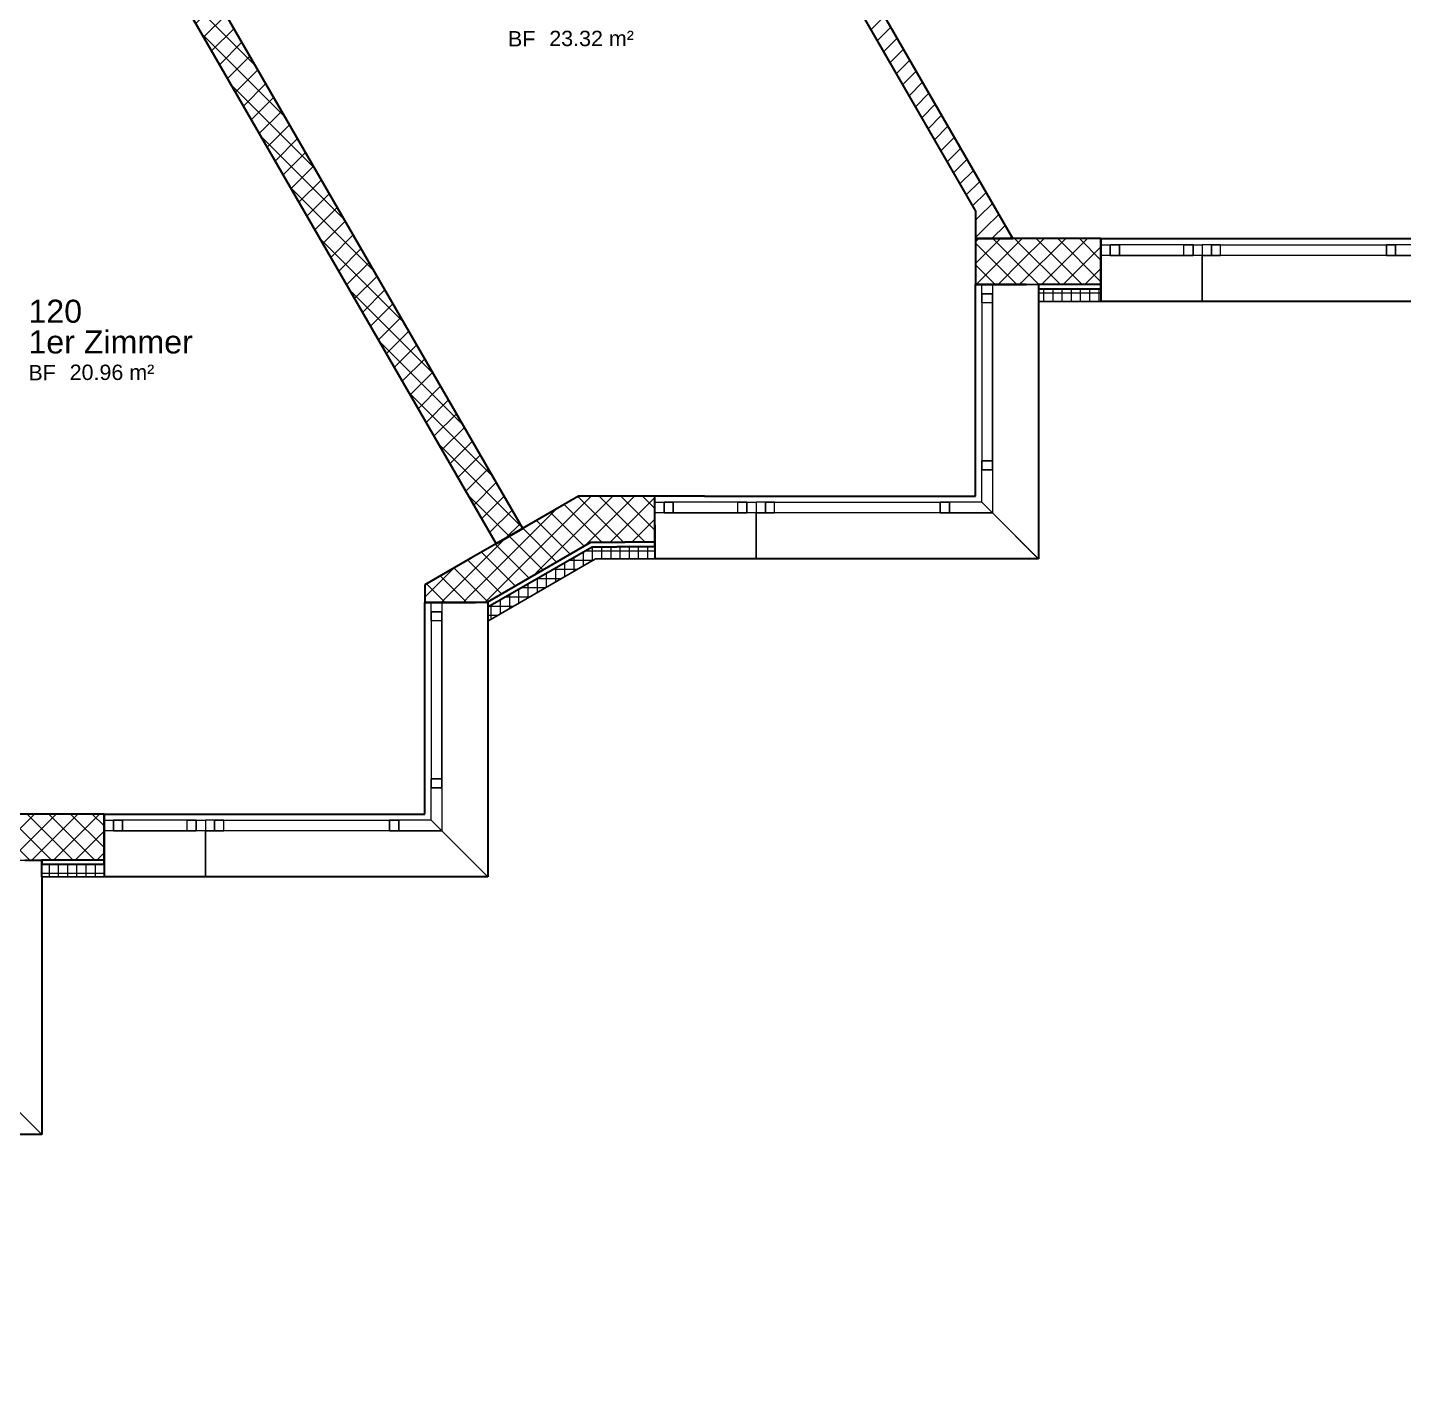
# Model space of a CAD drawing. Header units: centimetres. Extents: x -63 to 12757, y -227 to 7527.
# Drawn here: x 5266 to 6162, y 1727 to 2615 of the extents above; entities that cross this region are included whole.
import ezdxf

# ---------------------------------------------------------------- set-up
doc = ezdxf.new("R2010")
doc.units = ezdxf.units.CM
for name, color, linetype, lineweight in [('A----___H_HATCH', 252, 'Continuous', 9), ('A_E--___E_WAENDE', 7, 'Continuous', 35), ('A_E0-___E_DECKEN', 7, 'Continuous', 9), ('A_E5-___E_FENTUER', 252, 'Continuous', 9), ('A_M1-___E_TRENNWAENDE', 7, 'Continuous', 25), ('A_Z20___E_RAUM', 255, 'Continuous', 9), ('A_Z21___T_RAUMTEXT', 7, 'Continuous', 15)]:
    doc.layers.add(name, color=color, linetype=linetype, lineweight=lineweight)
doc.styles.add('Arial_1', font='arial.ttf', dxfattribs={"height": 0.2})
doc.styles.add('Arial_2', font='arial.ttf', dxfattribs={"height": 10})
doc.styles.add('Arial_3', font='arial.ttf', dxfattribs={"height": 15})
pattern_1 = [(90, (0, 0), (-6, 4e-16), []), (180, (0, 0), (-7e-16, -6), [])]
pattern_2 = [(45, (0, 0), (-7.071068, 7.071068), []), (135, (0, 0), (-7.071068, -7.071068), [])]
pattern_3 = [(45, (0, 0), (-5.656854, 5.656854), [])]

# ---------------------------------------------------------------- blocks, each defined once
blk = doc.blocks.new('A_Wände_Süd - A_Wände_Süd-737890-033O')
at = {"layer": 'A----___H_HATCH'}
h = blk.add_hatch(dxfattribs=at)
h.set_pattern_fill('FP_18', color=256, style=0, pattern_type=2)
h.set_pattern_definition(pattern_3)
h.paths.add_polyline_path([(4584.54, 1727.48), (4594.86, 1727.48), (4584.54, 1745.34)], flags=0)
h.paths.add_polyline_path([(5234.06, 2102.48), (5244.37, 2102.48), (5234.06, 2120.33)], flags=0)
h.paths.add_polyline_path([(5883.59, 2477.47), (5893.9, 2477.47), (5883.59, 2495.33)], flags=0)
h.paths.add_polyline_path([(6543.42, 2852.47), (6533.09, 2870.36), (6533.09, 2852.47)], flags=0)
h.paths.add_polyline_path([(7192.93, 3227.47), (7182.62, 3245.33), (7182.62, 3227.47)], flags=0)
h.paths.add_polyline_path([(7832.14, 3602.47), (7842.45, 3602.47), (7832.14, 3620.33)], flags=0)
at = {"layer": 'A_E--___E_WAENDE'}
for p, q in [((5883.59, 2495.33), (5883.59, 2477.47)), ((5883.59, 2477.47), (5893.9, 2477.47))]:
    blk.add_line(p, q, dxfattribs=at)
blk = doc.blocks.new('_1-flg - Versatz 11cm rechts-1884617-033O')
at = {"layer": 'A_E5-___E_FENTUER'}
for p, q in [((-41, 17.01), (-41, 24.01)), ((-41, 24.01), (-35, 24.01)), ((-35, 17.01), (-35, 24.01)), ((-35, 24.01), (-29, 24.01)), ((-35, 24.01), (-35, 17.01)), ((19, 24.01), (-35, 24.01)), ((-35, 17.01), (-35, 24.01)), ((-29, 24.01), (-29, 17.01)), ((13, 24.01), (-29, 24.01)), ((-29, 17.01), (-29, 24.01)), ((13, 17.01), (13, 24.01)), ((13, 24.01), (19, 24.01)), ((13, 17.01), (13, 24.01)), ((19, 24.01), (19, 17.01)), ((19, 17.01), (19, 24.01)), ((19, 24.01), (25, 24.01)), ((19, 17.01), (19, 24.01)), ((25, 24.01), (25, 17.01)), ((-35, 17.01), (-41, 17.01)), ((-41, -12.99), (-41, 17.01)), ((25, 17.01), (-41, 17.01)), ((-29, 17.01), (-35, 17.01)), ((-35, 17.01), (19, 17.01)), ((-29, 17.01), (13, 17.01)), ((19, 17.01), (13, 17.01)), ((25, 17.01), (19, 17.01)), ((25, 17.01), (25, -12.99)), ((25, -12.99), (-41, -12.99))]:
    blk.add_line(p, q, dxfattribs=at)
blk = doc.blocks.new('_ES 1-flg - Eckfenster - Typ1-1891989-033O')
at = {"layer": 'A_E5-___E_FENTUER'}
for p, q in [((-91, 12.99), (93, 12.99)), ((-91, 12.99), (-61, -17.01)), ((93, 12.99), (93, -17.01)), ((-33, -17.01), (-61, -17.01)), ((-61, -17.01), (-54, -24.01)), ((-61, -17.01), (93, -17.01)), ((-27, -17.01), (-33, -17.01)), ((-33, -17.01), (-33, -24.01)), ((-33, -17.01), (-33, -24.01)), ((-33, -17.01), (87, -17.01)), ((-33, -24.01), (-33, -17.01)), ((-27, -24.01), (-27, -17.01)), ((-27, -17.01), (-27, -24.01)), ((-27, -17.01), (81, -17.01)), ((87, -17.01), (81, -17.01)), ((81, -17.01), (81, -24.01)), ((81, -17.01), (81, -24.01)), ((87, -24.01), (87, -17.01)), ((93, -17.01), (87, -17.01)), ((87, -17.01), (87, -24.01)), ((87, -17.01), (87, -24.01)), ((93, -24.01), (93, -17.01)), ((-54, -24.01), (-33, -24.01)), ((-33, -24.01), (-27, -24.01)), ((87, -24.01), (-33, -24.01)), ((81, -24.01), (-27, -24.01)), ((81, -24.01), (87, -24.01)), ((87, -24.01), (93, -24.01))]:
    blk.add_line(p, q, dxfattribs=at)
blk = doc.blocks.new('_ES 1-flg - Eckfenster - Typ 2-V36-033O')
at = {"layer": 'A_E5-___E_FENTUER'}
for p, q in [((-61, 17.01), (-54, 24.01)), ((-54, 24.01), (-33, 24.01)), ((-33, 17.01), (-33, 24.01)), ((-33, 24.01), (-27, 24.01)), ((81.82, 24.01), (-33, 24.01)), ((-33, 17.01), (-33, 24.01)), ((-33, 24.01), (-33, 17.01)), ((-27, 24.01), (-27, 17.01)), ((75.82, 24.01), (-27, 24.01)), ((-27, 17.01), (-27, 24.01)), ((75.82, 17.01), (75.82, 24.01)), ((75.82, 24.01), (81.82, 24.01)), ((75.82, 17.01), (75.82, 24.01)), ((81.82, 24.01), (81.82, 17.01)), ((81.82, 17.01), (81.82, 24.01)), ((81.82, 24.01), (87.82, 24.01)), ((81.82, 17.01), (81.82, 24.01)), ((87.82, 24.01), (87.82, 17.01)), ((-61, 17.01), (-91, -12.99)), ((-33, 17.01), (-61, 17.01)), ((87.82, 17.01), (-61, 17.01)), ((-27, 17.01), (-33, 17.01)), ((-33, 17.01), (81.82, 17.01)), ((-27, 17.01), (75.82, 17.01)), ((81.82, 17.01), (75.82, 17.01)), ((87.82, 17.01), (81.82, 17.01)), ((87.82, 17.01), (87.82, -1.98)), ((87.82, -12.99), (-91, -12.99))]:
    blk.add_line(p, q, dxfattribs=at)
blk = doc.blocks.new('_ES 1-flg - Eckfenster - Typ 2-V37-033O')
at = {"layer": 'A_E5-___E_FENTUER'}
for p, q in [((-61, 17.01), (-54, 24.01)), ((-54, 24.01), (-33, 24.01)), ((-33, 17.01), (-33, 24.01)), ((-33, 24.01), (-27, 24.01)), ((81.82, 24.01), (-33, 24.01)), ((-33, 17.01), (-33, 24.01)), ((-33, 24.01), (-33, 17.01)), ((-27, 24.01), (-27, 17.01)), ((75.82, 24.01), (-27, 24.01)), ((-27, 17.01), (-27, 24.01)), ((75.82, 17.01), (75.82, 24.01)), ((75.82, 24.01), (81.82, 24.01)), ((75.82, 17.01), (75.82, 24.01)), ((81.82, 24.01), (81.82, 17.01)), ((81.82, 17.01), (81.82, 24.01)), ((81.82, 24.01), (87.82, 24.01)), ((81.82, 17.01), (81.82, 24.01)), ((87.82, 24.01), (87.82, 17.01)), ((-61, 17.01), (-91, -12.99)), ((-33, 17.01), (-61, 17.01)), ((87.82, 17.01), (-61, 17.01)), ((-27, 17.01), (-33, 17.01)), ((-33, 17.01), (81.82, 17.01)), ((-27, 17.01), (75.82, 17.01)), ((81.82, 17.01), (75.82, 17.01)), ((87.82, 17.01), (81.82, 17.01)), ((87.82, 17.01), (87.82, -4.99)), ((87.82, -12.99), (-91, -12.99))]:
    blk.add_line(p, q, dxfattribs=at)
blk = doc.blocks.new('_ES 1-flg - Eckfenster - Typ 2-V38-033O')
at = {"layer": 'A_E5-___E_FENTUER'}
for p, q in [((-61, 17.01), (-54, 24.01)), ((-54, 24.01), (-33, 24.01)), ((-33, 17.01), (-33, 24.01)), ((-33, 24.01), (-27, 24.01)), ((81.82, 24.01), (-33, 24.01)), ((-33, 17.01), (-33, 24.01)), ((-33, 24.01), (-33, 17.01)), ((-27, 24.01), (-27, 17.01)), ((75.82, 24.01), (-27, 24.01)), ((-27, 17.01), (-27, 24.01)), ((75.82, 17.01), (75.82, 24.01)), ((75.82, 24.01), (81.82, 24.01)), ((75.82, 17.01), (75.82, 24.01)), ((81.82, 24.01), (81.82, 17.01)), ((81.82, 17.01), (81.82, 24.01)), ((81.82, 24.01), (87.82, 24.01)), ((81.82, 17.01), (81.82, 24.01)), ((87.82, 24.01), (87.82, 17.01)), ((-61, 17.01), (-91, -12.99)), ((-33, 17.01), (-61, 17.01)), ((87.82, 17.01), (-61, 17.01)), ((-27, 17.01), (-33, 17.01)), ((-33, 17.01), (81.82, 17.01)), ((-27, 17.01), (75.82, 17.01)), ((81.82, 17.01), (75.82, 17.01)), ((87.82, 17.01), (81.82, 17.01)), ((87.82, 17.01), (87.82, -12.99)), ((87.82, -12.99), (-91, -12.99))]:
    blk.add_line(p, q, dxfattribs=at)
blk = doc.blocks.new('_Beschriftung Räume - Nummer_ Name_ Fläche-157530-033O')
at = {"layer": 'A_Z21___T_RAUMTEXT', "insert": (-0.364, -0.522), "char_height": 0.2, "width": 0.44093, "attachment_point": 1, "style": 'Arial_1'}
blk.add_mtext('BF', dxfattribs=at)

msp = doc.modelspace()

# ---------------------------------------------------------------- hatches: boundary and pattern name
at = {"layer": 'A----___H_HATCH'}
h = msp.add_hatch(dxfattribs=at)
h.set_pattern_fill('FP_18', color=256, style=0, pattern_type=2)
h.set_pattern_definition(pattern_3)
h.paths.add_polyline_path([(5893.9, 2477.47), (5907.75, 2477.47), (5563.22, 3074.21), (5552.83, 3068.21), (5841.71, 2567.86)], flags=0)
h = msp.add_hatch(dxfattribs=at)
h.set_pattern_fill('FP_2', color=256, style=0, pattern_type=2)
h.set_pattern_definition(pattern_2)
h.paths.add_polyline_path([(5571.11, 2278.6), (5588.43, 2288.6), (5323.44, 2747.57), (5306.12, 2737.57), (5558.5, 2300.43)], flags=0)
h = msp.add_hatch(dxfattribs=at)
h.set_pattern_fill('FP_2', color=256, style=0, pattern_type=2)
h.set_pattern_definition(pattern_2)
h.paths.add_polyline_path([(5887.57, 2447.48), (5913.57, 2447.48), (5913.57, 2477.47), (5883.57, 2477.47), (5883.57, 2447.48)], flags=0)
h = msp.add_hatch(dxfattribs=at)
h.set_pattern_fill('FP_2', color=256, style=0, pattern_type=2)
h.set_pattern_definition(pattern_2)
h.paths.add_polyline_path([(5924.57, 2447.47), (5965.24, 2447.47), (5965.24, 2477.47), (5913.57, 2477.47), (5913.57, 2447.48), (5916.57, 2447.48)], flags=0)
h = msp.add_hatch(dxfattribs=at)
h.set_pattern_fill('FP_1', color=256, style=0, pattern_type=2)
h.set_pattern_definition(pattern_1)
h.paths.add_polyline_path([(5965.24, 2436.47), (5965.24, 2444.47), (5924.57, 2444.47), (5924.57, 2436.47)], flags=0)
h = msp.add_hatch(dxfattribs=at)
h.set_pattern_fill('FP_2', color=256, style=0, pattern_type=2)
h.set_pattern_definition(pattern_2)
h.paths.add_polyline_path([(5564.76, 2240.3), (5674.57, 2303.7), (5674.57, 2309.66), (5624.9, 2309.66), (5554.72, 2269.14), (5554.72, 2240.3), (5557.72, 2240.3)], flags=0)
h = msp.add_hatch(dxfattribs=at)
h.set_pattern_fill('FP_2', color=256, style=0, pattern_type=2)
h.set_pattern_definition(pattern_2)
h.paths.add_polyline_path([(5654.94, 2279.66), (5674.57, 2279.66), (5674.57, 2303.7), (5632.94, 2279.66), (5638.94, 2279.66)], flags=0)
h = msp.add_hatch(dxfattribs=at)
h.set_pattern_fill('FP_2', color=256, style=0, pattern_type=2)
h.set_pattern_definition(pattern_2)
h.paths.add_polyline_path([(5535.72, 2240.3), (5554.72, 2240.3), (5554.72, 2269.14), (5524.72, 2251.82), (5524.72, 2240.3), (5528.72, 2240.3)], flags=0)
h = msp.add_hatch(dxfattribs=at)
h.set_pattern_fill('FP_1', color=256, style=0, pattern_type=2)
h.set_pattern_definition(pattern_1)
h.paths.add_polyline_path([(5565.72, 2228.15), (5649.75, 2276.66), (5633.75, 2276.66), (5565.72, 2237.38)], flags=0)
h = msp.add_hatch(dxfattribs=at)
h.set_pattern_fill('FP_1', color=256, style=0, pattern_type=2)
h.set_pattern_definition(pattern_1)
h.paths.add_polyline_path([(5674.57, 2268.66), (5674.57, 2276.66), (5649.75, 2276.66), (5635.89, 2268.66)], flags=0)
h = msp.add_hatch(dxfattribs=at)
h.set_pattern_fill('FP_2', color=256, style=0, pattern_type=2)
h.set_pattern_definition(pattern_2)
h.paths.add_polyline_path([(5275.06, 2072.48), (5315.72, 2072.48), (5315.72, 2102.48), (5234.06, 2102.48), (5264.05, 2072.48)], flags=0)
h = msp.add_hatch(dxfattribs=at)
h.set_pattern_fill('FP_1', color=256, style=0, pattern_type=2)
h.set_pattern_definition(pattern_1)
h.paths.add_polyline_path([(5315.72, 2061.48), (5315.72, 2069.48), (5275.06, 2069.48), (5275.06, 2061.48)], flags=0)

# ---------------------------------------------------------------- linework, layer by layer
at = {"layer": 'A_E--___E_WAENDE'}
for p, q in [((5552.83, 3068.21), (5883.59, 2495.33)), ((5907.75, 2477.47), (5563.22, 3074.21)), ((5588.43, 2288.6), (5323.44, 2747.57)), ((5306.12, 2737.57), (5571.11, 2278.6)), ((5893.9, 2477.47), (5883.57, 2477.47)), ((5883.57, 2477.47), (5883.57, 2447.48)), ((5907.75, 2477.47), (5893.9, 2477.47)), ((5893.9, 2477.47), (5907.75, 2477.47)), ((5913.57, 2477.47), (5907.75, 2477.47)), ((5916.57, 2477.47), (5913.57, 2477.47)), ((5924.57, 2477.47), (5916.57, 2477.47)), ((5965.24, 2477.47), (5924.57, 2477.47)), ((5965.24, 2447.47), (5965.24, 2477.47)), ((5965.24, 2477.47), (6174.24, 2477.47)), ((5965.24, 2477.47), (5965.24, 2436.47)), ((5883.57, 2447.48), (5913.57, 2447.48)), ((5883.57, 2309.66), (5883.57, 2447.48)), ((5916.57, 2447.48), (5883.57, 2447.48)), ((5913.57, 2447.48), (5916.57, 2447.48)), ((5924.57, 2447.47), (5924.57, 2268.66)), ((5924.57, 2447.47), (5924.57, 2444.47)), ((5965.24, 2447.47), (5924.57, 2447.47)), ((5965.24, 2444.47), (5924.57, 2444.47)), ((5965.24, 2444.47), (5965.24, 2447.47)), ((6215.24, 2436.47), (5965.24, 2436.47)), ((5624.9, 2309.66), (5565.72, 2275.49)), ((5674.57, 2309.66), (5624.9, 2309.66)), ((5674.57, 2303.7), (5674.57, 2309.66)), ((5706.9, 2309.66), (5674.57, 2309.66)), ((5674.57, 2290.99), (5674.57, 2309.66)), ((5706.9, 2309.66), (5883.57, 2309.66)), ((5674.57, 2300.23), (5674.57, 2303.7)), ((5571.11, 2278.6), (5588.43, 2288.6)), ((5674.57, 2279.66), (5674.57, 2290.99)), ((5674.57, 2290.99), (5674.57, 2268.66)), ((5565.72, 2240.85), (5632.94, 2279.66)), ((5632.94, 2279.66), (5638.94, 2279.66)), ((5638.94, 2279.66), (5654.94, 2279.66)), ((5674.57, 2279.66), (5654.94, 2279.66)), ((5674.57, 2276.66), (5674.57, 2279.66)), ((5554.72, 2269.14), (5524.72, 2251.82)), ((5557.72, 2270.87), (5554.72, 2269.14)), ((5565.72, 2275.49), (5557.72, 2270.87)), ((5565.72, 2237.38), (5633.75, 2276.66)), ((5633.75, 2276.66), (5649.75, 2276.66)), ((5674.57, 2276.66), (5649.75, 2276.66)), ((5924.57, 2268.66), (5674.57, 2268.66)), ((5524.72, 2251.82), (5524.72, 2240.3)), ((5524.72, 2240.3), (5554.72, 2240.3)), ((5524.72, 2102.48), (5524.72, 2240.3)), ((5565.72, 2240.3), (5524.72, 2240.3)), ((5554.72, 2240.3), (5557.72, 2240.3)), ((5564.76, 2240.3), (5565.72, 2240.85)), ((5565.72, 2240.3), (5565.72, 2061.48)), ((5565.72, 2240.3), (5565.72, 2237.38)), ((5315.72, 2102.48), (5258.23, 2102.48)), ((5315.72, 2072.48), (5315.72, 2102.48)), ((5315.72, 2102.48), (5524.72, 2102.48)), ((5315.72, 2102.48), (5315.72, 2061.48)), ((5264.05, 2072.48), (5275.06, 2072.48)), ((5275.06, 2072.48), (5275.06, 2069.48)), ((5315.72, 2072.48), (5275.06, 2072.48)), ((5275.06, 2061.48), (5275.06, 2072.48)), ((5315.72, 2069.48), (5315.72, 2072.48)), ((5315.72, 2069.48), (5275.06, 2069.48)), ((5275.06, 2061.48), (5275.06, 1893.66)), ((5565.72, 2061.48), (5315.72, 2061.48)), ((5275.06, 1893.66), (5025.06, 1893.66))]:
    msp.add_line(p, q, dxfattribs=at)
at = {"layer": 'A_E0-___E_DECKEN'}
for p, q in [((5924.57, 2447.47), (5965.24, 2447.47)), ((5564.76, 2240.3), (5632.94, 2279.66)), ((5632.94, 2279.66), (5674.57, 2279.66))]:
    msp.add_line(p, q, dxfattribs=at)
at = {"layer": 'A_M1-___E_TRENNWAENDE'}
for p, q in [((5916.57, 2447.48), (5924.57, 2447.48)), ((5924.57, 2444.47), (5924.57, 2436.47)), ((5965.24, 2436.47), (5965.24, 2444.47)), ((5924.57, 2436.47), (5965.24, 2436.47)), ((5674.57, 2290.99), (5674.57, 2300.23)), ((5565.72, 2228.15), (5635.89, 2268.66)), ((5635.89, 2268.66), (5674.57, 2268.66)), ((5674.57, 2268.66), (5674.57, 2276.66)), ((5557.72, 2240.3), (5565.72, 2240.3)), ((5565.72, 2237.38), (5565.72, 2228.15)), ((5275.06, 2069.48), (5275.06, 2061.48)), ((5315.72, 2061.48), (5315.72, 2069.48)), ((5275.06, 2061.48), (5315.72, 2061.48))]:
    msp.add_line(p, q, dxfattribs=at)
at = {"layer": 'A_Z20___E_RAUM', "flags": 128}
for points in [[(5907.75, 2477.47), (6174.24, 2477.47), (6174.24, 2626.82), (6220.62, 2653.6), (5956.72, 3110.69), (5956.64, 3110.83), (5954.46, 3109.57), (5772.6, 3004.57), (5690.1, 3147.47), (5563.22, 3074.21), (5888.77, 2510.35)], [(5588.43, 2288.6), (5624.9, 2309.66), (5883.57, 2309.66), (5883.57, 2447.48), (5883.57, 2495.35), (5552.83, 3068.21), (5425.95, 2994.96), (5507.31, 2853.72), (5323.44, 2747.56)], [(5258.23, 2102.48), (5524.72, 2102.48), (5524.72, 2251.82), (5571.11, 2278.6), (5306.2, 2737.42), (5306.12, 2737.56), (5303.94, 2736.3), (5130.74, 2636.3), (4995.2, 2558.05), (5239.25, 2135.35)]]:
    msp.add_lwpolyline(points, close=True, dxfattribs=at)

# ---------------------------------------------------------------- block references
at = {"layer": 'A_E--___E_WAENDE'}
msp.add_blockref('A_Wände_Süd - A_Wände_Süd-737890-033O', (0, 0), dxfattribs=at)
at = {"layer": 'A_E5-___E_FENTUER'}
for p in [(6006.24, 2449.46), (5715.57, 2281.64), (5356.72, 2074.46)]:
    msp.add_blockref('_1-flg - Versatz 11cm rechts-1884617-033O', p, dxfattribs=at)
for name, p, rotation in [('_ES 1-flg - Eckfenster - Typ1-1891989-033O', (6124.24, 2449.46), 180), ('_ES 1-flg - Eckfenster - Typ 2-V37-033O', (5911.59, 2359.66), 90), ('_ES 1-flg - Eckfenster - Typ1-1891989-033O', (5833.57, 2281.64), 180), ('_ES 1-flg - Eckfenster - Typ 2-V38-033O', (5552.73, 2152.48), 90), ('_ES 1-flg - Eckfenster - Typ1-1891989-033O', (5474.72, 2074.46), 180), ('_ES 1-flg - Eckfenster - Typ 2-V36-033O', (5262.07, 1984.66), 90), ('_ES 1-flg - Eckfenster - Typ1-1891989-033O', (5184.06, 1906.65), 180)]:
    msp.add_blockref(name, p, dxfattribs=dict(at, rotation=rotation))
at = {"layer": 'A_Z21___T_RAUMTEXT', "xscale": 49.99999999999998, "yscale": 49.99999999999998, "zscale": 49.99999999999998}
for p in [(5597.09, 2638.77), (5284.57, 2421.19)]:
    msp.add_blockref('_Beschriftung Räume - Nummer_ Name_ Fläche-157530-033O', p, dxfattribs=at)

# ---------------------------------------------------------------- texts
at = {"layer": 'A_Z21___T_RAUMTEXT', "attachment_point": 1}
for s, insert, char_height, width, style in [('23.32 m²', (5605.77, 2612.89), 10, 68.1434, 'Arial_2'), ('120', (5266.37, 2437.62), 15, 43.2911, 'Arial_3'), ('1er Zimmer', (5266.37, 2417.61), 15, 132.6793, 'Arial_3'), ('20.96 m²', (5293.25, 2395.31), 10, 68.1434, 'Arial_2')]:
    msp.add_mtext(s, dxfattribs=dict(at, insert=insert, char_height=char_height, width=width, style=style))

doc.saveas('drawing.dxf')
